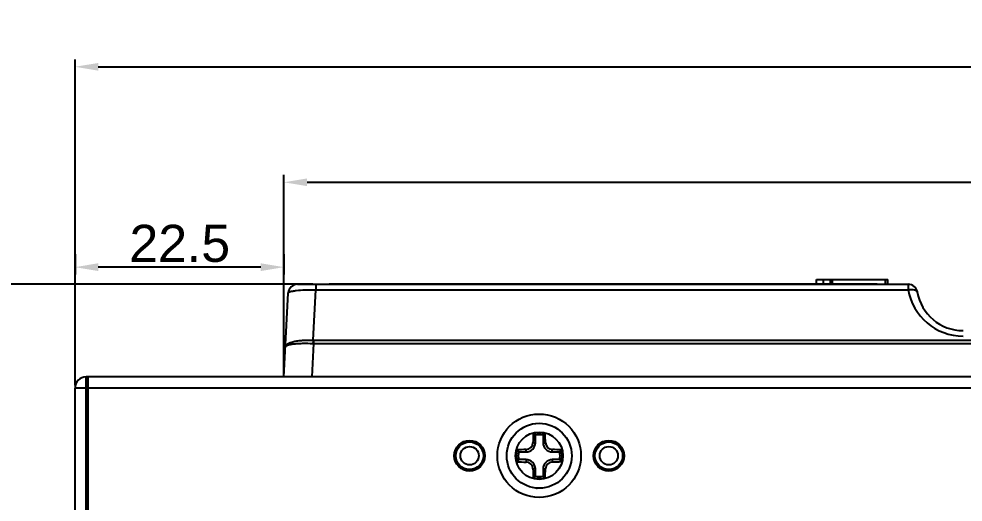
# Model space of a CAD drawing. Extents: x -329 to 5579, y -1951 to 3105.
# Drawn here: x 2908.7 to 3010.4, y -1662.9 to -1610.8 of the extents above; entities that cross this region are included whole.
import ezdxf

# ---------------------------------------------------------------- set-up
doc = ezdxf.new("R2010")
doc.units = 0
doc.header["$PDMODE"] = 3
doc.header["$PDSIZE"] = 1.5
doc.layers.get('DEFPOINTS').update_dxf_attribs({"linetype": 'CONTINUOUS'})
for name, color, linetype in [('DIM', 1, 'CONTINUOUS'), ('JW009818UAN4DXF_CONTINUOUS', 7, 'CONTINUOUS'), ('PANEL_TOP130DXF_CONTINUOUS', 7, 'CONTINUOUS'), ('PH_M4X8_DXF_CONTINUOUS_LIN', 7, 'CONTINUOUS'), ('S_WASHER_M4_DXF_CONTINUOUS', 7, 'CONTINUOUS'), ('TOP_CASE-90ADXF_CONTINUOUS', 7, 'CONTINUOUS'), ('WASHER_M4_DXF_CONTINUOUS_L', 7, 'CONTINUOUS'), ('WINDOW_SHEETDXF_CONTINUOUS', 7, 'CONTINUOUS')]:
    doc.layers.add(name, color=color, linetype=linetype)
doc.styles.add('OMI-1', font='arial.ttf', dxfattribs={"oblique": 1})
doc.dimstyles.new('1', dxfattribs={"dimtxt": 4, "dimasz": 2.5, "dimexe": 0.8, "dimexo": 0.3, "dimgap": 0.5, "dimtad": 1, "dimtoh": 1, "dimdec": 1, "dimzin": 0, "dimtxsty": 'OMI-1', "dimcen": 0, "dimclrd": 256, "dimclre": 256, "dimclrt": 256, "dimazin": 3, "dimtfac": 0.8, "dimtdec": 1, "dimtix": 1, "dimtmove": 0, "dimatfit": 3, "dimtolj": 1, "dimtzin": 0})

# ---------------------------------------------------------------- blocks, each defined once
blk = doc.blocks.new('*D7094')
at = {"layer": 'DEFPOINTS', "color": 0}
for p in [(3149.7, -1615.95), (2914.7, -1650.6), (3149.7, -1650.6)]:
    blk.add_point(p, dxfattribs=at)
at = {"layer": 'DIM'}
for p, q in [((2914.7, -1650.3), (2914.7, -1615.15)), ((2917.2, -1615.95), (3147.2, -1615.95)), ((3149.7, -1650.3), (3149.7, -1615.15))]:
    blk.add_line(p, q, dxfattribs=at)
for points in [[(2917.2, -1615.54), (2917.2, -1616.37), (2914.7, -1615.95)], [(3147.2, -1616.37), (3147.2, -1615.54), (3149.7, -1615.95)]]:
    blk.add_solid(points, dxfattribs=at)
at = {"layer": 'DIM', "insert": (3032.2, -1613.41), "char_height": 4, "attachment_point": 5, "style": 'OMI-1'}
blk.add_mtext('\\A1;235.0', dxfattribs=at)
blk = doc.blocks.new('*D7096')
at = {"layer": 'DEFPOINTS', "color": 0}
for p in [(3107.21, -1628.41), (2937.2, -1649.4), (3107.21, -1649.4)]:
    blk.add_point(p, dxfattribs=at)
at = {"layer": 'DIM'}
for p, q in [((2937.2, -1649.1), (2937.2, -1627.61)), ((3107.21, -1649.1), (3107.21, -1627.61)), ((2939.7, -1628.41), (3104.71, -1628.41))]:
    blk.add_line(p, q, dxfattribs=at)
for points in [[(2939.7, -1627.99), (2939.7, -1628.82), (2937.2, -1628.41)], [(3104.71, -1628.82), (3104.71, -1627.99), (3107.21, -1628.41)]]:
    blk.add_solid(points, dxfattribs=at)
at = {"layer": 'DIM', "insert": (3022.21, -1625.86), "char_height": 4, "attachment_point": 5, "style": 'OMI-1'}
blk.add_mtext('\\A1;170.0', dxfattribs=at)
blk = doc.blocks.new('*D7097')
at = {"layer": 'DEFPOINTS', "color": 0}
for p in [(2914.7, -1635.86), (2937.2, -1635.86), (2914.7, -1637.56)]:
    blk.add_point(p, dxfattribs=at)
at = {"layer": 'DIM'}
for p, q in [((2914.7, -1636.16), (2914.7, -1638.36)), ((2937.2, -1636.16), (2937.2, -1638.36)), ((2934.7, -1637.56), (2917.2, -1637.56))]:
    blk.add_line(p, q, dxfattribs=at)
for points in [[(2917.2, -1637.14), (2917.2, -1637.98), (2914.7, -1637.56)], [(2934.7, -1637.98), (2934.7, -1637.14), (2937.2, -1637.56)]]:
    blk.add_solid(points, dxfattribs=at)
at = {"layer": 'DIM', "insert": (2925.95, -1635.02), "char_height": 4, "attachment_point": 5, "style": 'OMI-1'}
blk.add_mtext('\\A1;22.5', dxfattribs=at)
blk = doc.blocks.new('*D7098')
at = {"layer": 'DEFPOINTS', "color": 0}
for p in [(2940.63, -1639.4), (2862.86, -1854.1), (2881.82, -1854.1)]:
    blk.add_point(p, dxfattribs=at)
at = {"layer": 'DIM'}
for p, q in [((2940.33, -1639.4), (2862.06, -1639.4)), ((2862.86, -1641.9), (2862.86, -1851.6)), ((2881.52, -1854.1), (2862.06, -1854.1))]:
    blk.add_line(p, q, dxfattribs=at)
for points in [[(2863.28, -1641.9), (2862.45, -1641.9), (2862.86, -1639.4)], [(2862.45, -1851.6), (2863.28, -1851.6), (2862.86, -1854.1)]]:
    blk.add_solid(points, dxfattribs=at)
at = {"layer": 'DIM', "insert": (2860.35, -1746.75), "char_height": 4, "attachment_point": 5, "rotation": 90, "style": 'OMI-1'}
blk.add_mtext('\\A1;214.7', dxfattribs=at)

msp = doc.modelspace()

# ---------------------------------------------------------------- linework, layer by layer
at = {"layer": 'JW009818UAN4DXF_CONTINUOUS', "color": 7, "linetype": 'CONTINUOUS'}
for centre, radius in [((2957.2, -1657.9), 1.5), ((2957.2, -1657.9), 1.49), ((2972.2, -1657.9), 1.5), ((2972.2, -1657.9), 1.49), ((2957.2, -1657.9), 0.986), ((2972.2, -1657.9), 0.986)]:
    msp.add_circle(centre, radius, dxfattribs=at)
at = {"layer": 'PANEL_TOP130DXF_CONTINUOUS', "color": 7, "linetype": 'CONTINUOUS'}
for p, q in [((3148.5, -1649.4), (2915.9, -1649.4)), ((2915.9, -1668.4), (2915.9, -1649.4)), ((2916.1, -1666.9), (2916.1, -1649.4)), ((3149.7, -1650.6), (2914.7, -1650.6)), ((2914.7, -1668.4), (2914.7, -1650.6))]:
    msp.add_line(p, q, dxfattribs=at)
for centre in [(2957.2, -1657.9), (2972.2, -1657.9)]:
    msp.add_circle(centre, 1.65, dxfattribs=at)
msp.add_arc((2915.9, -1650.6), 1.2, 90, 180, dxfattribs=at)
at = {"layer": 'PH_M4X8_DXF_CONTINUOUS_LIN', "color": 7, "linetype": 'CONTINUOUS'}
for p, q in [((2964.29, -1656.49), (2964.29, -1655.69)), ((2965.11, -1655.69), (2965.11, -1656.49)), ((2964.29, -1656.49), (2964.03, -1656.49)), ((2965.11, -1656.49), (2965.37, -1656.49)), ((2962.49, -1657.49), (2963.29, -1657.49)), ((2963.29, -1657.49), (2963.29, -1657.23)), ((2966.11, -1657.49), (2966.11, -1657.23)), ((2966.11, -1657.49), (2966.91, -1657.49)), ((2963.29, -1658.32), (2962.49, -1658.32)), ((2963.29, -1658.32), (2963.29, -1658.57)), ((2966.11, -1658.32), (2966.11, -1658.57)), ((2966.91, -1658.32), (2966.11, -1658.32)), ((2964.29, -1659.32), (2964.03, -1659.32)), ((2964.29, -1660.11), (2964.29, -1659.32)), ((2965.11, -1659.32), (2965.11, -1660.11)), ((2965.11, -1659.32), (2965.37, -1659.32))]:
    msp.add_line(p, q, dxfattribs=at)
for radius in [3.5, 2.55]:
    msp.add_circle((2964.7, -1657.9), radius, dxfattribs=at)
for centre, radius, start, end in [((3013.68, -1657.83), 49.67, 177.3222, 178.4476), ((2964.7, -1657.9), 2.47, 75.0781, 104.9219), ((2959.51, -1661.44), 7.48, 50.3174, 52.4986), ((2964.7, -1657.9), 2.25, 79.3916, 100.6084), ((2969.89, -1661.44), 7.48, 127.5014, 129.6826), ((2916.28, -1657.81), 49.11, 1.5461, 2.6841), ((2963.29, -1656.49), 1, 270, 0), ((2963.27, -1656.47), 0.762, 271.5432, 358.4568), ((2966.11, -1656.49), 1, 180, 270), ((2966.14, -1656.47), 0.762, 181.5432, 268.4568), ((2964.7, -1657.9), 2.47, 165.0781, 194.9219), ((2964.61, -1706.32), 49.11, 91.5461, 92.6841), ((2968.24, -1652.71), 7.48, 217.5014, 219.6826), ((2964.7, -1657.9), 2.25, 169.3916, 190.6084), ((2964.77, -1706.88), 49.67, 87.3222, 88.4476), ((2961.16, -1652.71), 7.48, 320.3174, 322.4986), ((2964.7, -1657.9), 2.25, 349.3916, 10.6084), ((2964.7, -1657.9), 2.47, 345.0781, 14.9219), ((2968.24, -1663.09), 7.48, 140.3174, 142.4986), ((2964.63, -1608.93), 49.67, 267.3222, 268.4476), ((2963.29, -1659.32), 1, 0, 90), ((2963.27, -1659.34), 0.762, 1.5442, 88.4558), ((2966.11, -1659.32), 1, 90, 180), ((2966.14, -1659.34), 0.762, 91.5443, 178.4557), ((2964.79, -1609.48), 49.11, 271.5461, 272.6841), ((2961.16, -1663.09), 7.48, 37.5014, 39.6826), ((3013.12, -1657.99), 49.11, 181.5461, 182.6841), ((2915.72, -1657.97), 49.67, 357.3222, 358.4476), ((2959.51, -1654.36), 7.48, 307.5014, 309.6826), ((2964.7, -1657.9), 2.47, 255.0781, 284.9219), ((2964.7, -1657.9), 2.25, 259.3916, 280.6084), ((2969.89, -1654.36), 7.48, 230.3174, 232.4986)]:
    msp.add_arc(centre, radius, start, end, dxfattribs=at)
at = {"layer": 'S_WASHER_M4_DXF_CONTINUOUS', "color": 7, "linetype": 'CONTINUOUS'}
msp.add_arc((2964.7, -1657.9), 3.5, 265.0716, 266.5929, dxfattribs=at)
at = {"layer": 'TOP_CASE-90ADXF_CONTINUOUS', "color": 7, "linetype": 'CONTINUOUS'}
for p, q in [((2938.67, -1639.4), (3004.45, -1639.4)), ((2940.63, -1639.4), (2940.63, -1640)), ((2994.56, -1639.35), (2994.57, -1638.9)), ((2994.57, -1638.9), (3002.27, -1638.9)), ((2995.32, -1639.35), (2995.33, -1638.9)), ((2996.08, -1639.35), (2996.09, -1638.9)), ((2996.3, -1639.35), (2996.31, -1638.9)), ((3002.02, -1639.4), (3002.01, -1638.9)), ((3002.27, -1639.4), (3002.27, -1638.9)), ((3004.45, -1639.4), (3004.45, -1640)), ((2937.2, -1649.4), (2937.67, -1640.35)), ((2940.35, -1645.43), (2940.63, -1640)), ((2940.63, -1640), (3004.45, -1640)), ((2940.39, -1645.43), (2940.39, -1645.79)), ((2940.39, -1645.43), (3104.03, -1645.43)), ((2940.39, -1645.79), (2940.2, -1649.4)), ((2940.39, -1645.79), (3104.03, -1645.79))]:
    msp.add_line(p, q, dxfattribs=at)
for centre, radius, start, end in [((2938.67, -1640.4), 1, 90, 177), ((3004.45, -1640.4), 1, 9.5941, 90), ((3010.36, -1638.99), 6, 189.5954, 269.9987), ((3010.36, -1639.4), 5, 189.5941, 270), ((2982.74, -1647.83), 42.46, 176.7612, 177.2388)]:
    msp.add_arc(centre, radius, start, end, dxfattribs=at)
for points, knots in [([(2937.67, -1640.35), (2937.68, -1640.32), (2937.76, -1640.25), (2937.92, -1640.19), (2938.19, -1640.13), (2938.72, -1640.05), (2939.55, -1640), (2940.25, -1639.99), (2940.63, -1640)], [0, 0, 0, 0, 0.031415, 0.090568, 0.181252, 0.302232, 0.620168, 1, 1, 1, 1]), ([(3004.45, -1640), (3004.57, -1639.98), (3004.8, -1639.96), (3005.13, -1639.99), (3005.41, -1640.11), (3005.43, -1640.24)], [0, 0, 0, 0, 0.342118, 0.637997, 1, 1, 1, 1]), ([(2937.37, -1646.16), (2937.38, -1646.02), (2937.58, -1645.83), (2937.9, -1645.69), (2938.28, -1645.57), (2938.72, -1645.49), (2939.42, -1645.42), (2939.97, -1645.41), (2940.35, -1645.43)], [0, 0, 0, 0, 0.12458, 0.220898, 0.341694, 0.484568, 0.645416, 1, 1, 1, 1]), ([(2937.37, -1646.16), (2937.37, -1646.12), (2937.45, -1646.03), (2937.63, -1645.96), (2937.9, -1645.88), (2938.27, -1645.83), (2938.71, -1645.79), (2939.4, -1645.76), (2939.95, -1645.77), (2940.33, -1645.79)], [0, 0, 0, 0, 0.037824, 0.100603, 0.193453, 0.3151, 0.461963, 0.62905, 1, 1, 1, 1])]:
    msp.add_open_spline(points, degree=3, knots=knots, dxfattribs=at)
for points in [[(2940.35, -1645.43), (2940.36, -1645.43), (2940.37, -1645.43), (2940.39, -1645.43)], [(2940.33, -1645.79), (2940.35, -1645.79), (2940.37, -1645.79), (2940.39, -1645.79)]]:
    msp.add_open_spline(points, degree=3, dxfattribs=at)
at = {"layer": 'WASHER_M4_DXF_CONTINUOUS_L', "color": 7, "linetype": 'CONTINUOUS'}
msp.add_circle((2964.7, -1657.9), 4.5, dxfattribs=at)
at = {"layer": 'WINDOW_SHEETDXF_CONTINUOUS', "color": 7, "linetype": 'CONTINUOUS'}
for p, q in [((2942.09, -1639.4), (2942.09, -1639.35)), ((2942.09, -1639.35), (3001.09, -1639.35)), ((2997.59, -1639.4), (2997.59, -1639.35)), ((3001.09, -1639.4), (3001.09, -1639.35))]:
    msp.add_line(p, q, dxfattribs=at)

# ---------------------------------------------------------------- dimensions: what is measured, and where the dimension line sits
at = {"layer": 'DIM'}
for base, p1, p2, picture, middle in [((3149.7, -1615.95), (2914.7, -1650.6), (3149.7, -1650.6), '*D7094', (3032.2, -1613.41)), ((3107.21, -1628.41), (2937.2, -1649.4), (3107.21, -1649.4), '*D7096', (3022.21, -1625.86)), ((2914.7, -1637.56), (2937.2, -1635.86), (2914.7, -1635.86), '*D7097', (2925.95, -1635.02))]:
    dim = msp.add_linear_dim(base=base, p1=p1, p2=p2, dimstyle='1', dxfattribs=at)
    dim.commit()
    dim.dimension.update_dxf_attribs({"geometry": picture, "text_midpoint": middle})
dim = msp.add_linear_dim(base=(2862.86, -1854.1), p1=(2940.63, -1639.4), p2=(2881.82, -1854.1), angle=90, dimstyle='1', dxfattribs=at)
dim.commit()
dim.dimension.update_dxf_attribs({"geometry": '*D7098', "text_midpoint": (2860.35, -1746.75)})

doc.saveas('drawing.dxf')
